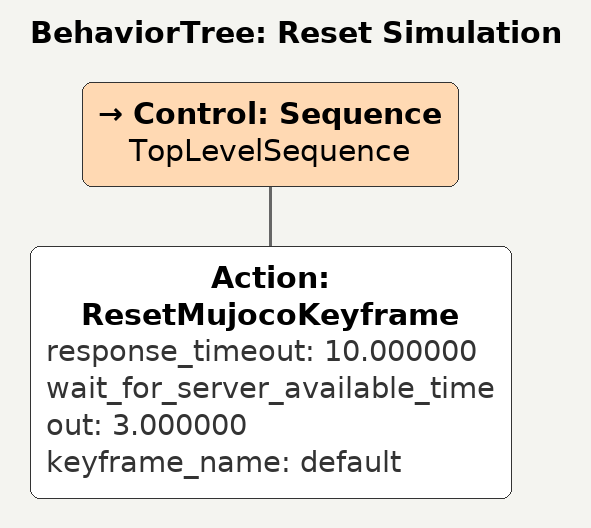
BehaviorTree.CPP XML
<?xml version="1.0" encoding="UTF-8" ?>
<root BTCPP_format="4" main_tree_to_execute="Reset Simulation">
  <BehaviorTree ID="Reset Simulation" _description="">
    <Control ID="Sequence" name="TopLevelSequence">
      <Action
        ID="ResetMujocoKeyframe"
        response_timeout="10.000000"
        wait_for_server_available_timeout="3.000000"
        keyframe_name="default"
      />
    </Control>
  </BehaviorTree>
</root>
